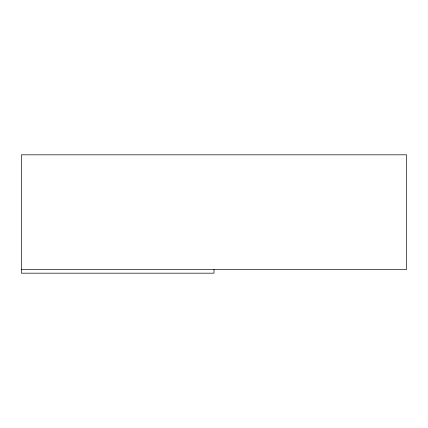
<?xml version="1.0" encoding="UTF-8"?>
<svg xmlns="http://www.w3.org/2000/svg" width="428" height="428" viewBox="0 0 428 428"><rect width="100%" height="100%" fill="white"/><g stroke="black" fill="none" stroke-linecap="round" stroke-linejoin="round"><path stroke-width="0.64" d="M21.4 269.469L406.6 269.469L406.6 154.818L21.4 154.818L21.4 273.182L214 273.182L214 269.469"/></g></svg>
